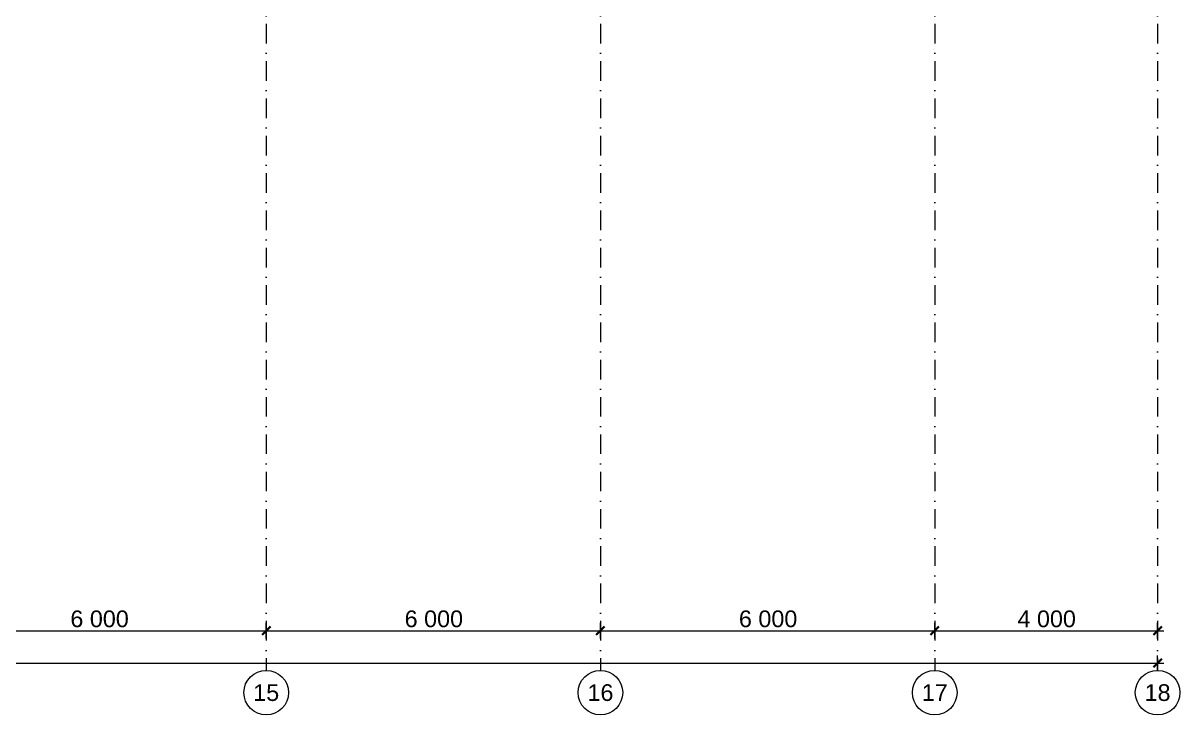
# Model space of a CAD drawing. Header units: millimetres. Extents: x -10605 to 103276, y -15987 to 52426.
# Drawn here: x 77637 to 98400, y -15987 to -3563 of the extents above; entities that cross this region are included whole.
import ezdxf
from ezdxf.enums import TextEntityAlignment as Align

# ---------------------------------------------------------------- set-up
doc = ezdxf.new("R2010")
doc.units = ezdxf.units.MM
doc.header["$MEASUREMENT"] = 0
doc.linetypes.add('Dot & Dashed', pattern=[670.277762, 352.777767, -176.388884, 0, -141.111112])
doc.layers.add('Оси', color=7, linetype='Continuous')
for name, color, linetype, lineweight in [('Оси_Ном._пера__200', 7, 'Continuous', 0), ('Оси_Ном._пера__97', 7, 'Continuous', 35), ('Оси_Ном._пера__99', 7, 'Continuous', 15)]:
    doc.layers.add(name, color=color, linetype=linetype, lineweight=lineweight)
doc.styles.add('РЎР“Р•РќР•Р\xa0РР\xa0_РЎРўРР›Р¬_1', font='arial.ttf')
doc.dimstyles.new('СГЕНЕРИР_СТИЛЬ__2', dxfattribs={"dimtxt": 300, "dimasz": 142.5, "dimexe": 0.18, "dimexo": 0.0625, "dimgap": 0.09, "dimtad": 1, "dimtih": 1, "dimtoh": 1, "dimdec": 4, "dimzin": 0, "dimdsep": 46, "dimtxsty": 'РЎР“Р•РќР•Р\xa0РР\xa0_РЎРўРР›Р¬_1', "dimblk": 'ARROWHEAD_6', "dimblk1": 'ARROWHEAD_6', "dimblk2": 'ARROWHEAD_6', "dimcen": 0.09, "dimse1": 1, "dimse2": 1, "dimadec": 0, "dimazin": 0, "dimtfac": 1, "dimtdec": 4, "dimtmove": 0, "dimatfit": 3, "dimfxl": 1, "dimtolj": 1, "dimtzin": 0, "dimarcsym": 0})

# ---------------------------------------------------------------- blocks, each defined once
blk = doc.blocks.new('Стандартный Маркер Сетки_4')
at = {"layer": 'Оси_Ном._пера__200', "color": 7, "linetype": 'Dot & Dashed', "lineweight": 0}
for p in [(0, 0), (55187, 0)]:
    blk.add_line(p, (55187, 0), dxfattribs=at)
blk.add_point((55187, 0), dxfattribs=at)
blk.add_point((55187, 0), dxfattribs=at)
at = {"layer": 'Оси_Ном._пера__99', "color": 7, "linetype": 'Continuous', "lineweight": 15}
blk.add_circle((55587, 0), 400, dxfattribs=at)
at = {"layer": 'Оси_Ном._пера__200', "color": 7, "lineweight": 0, "style": 'РЎР“Р•РќР•Р\xa0РР\xa0_РЎРўРР›Р¬_1'}
blk.add_attdef('AC_MarkerText_1', text='', height=300, rotation=90, dxfattribs=at).set_placement((55368, -69), align=Align.TOP_CENTER)
blk = doc.blocks.new('*D1110')
at = {"layer": 'Оси_Ном._пера__200', "color": 7, "linetype": 'Continuous', "lineweight": 0}
for p, q in [((0, -15199), (0, -14918)), ((98000, -15199), (98000, -14918)), ((-112, -15058), (0, -15058)), ((0, -15058), (98000, -15058)), ((98000, -15058), (98113, -15058))]:
    blk.add_line(p, q, dxfattribs=at)
at = {"layer": 'Оси_Ном._пера__97', "color": 7, "linetype": 'Continuous', "lineweight": 35}
for p, q in [((75, -14983), (-75, -15133)), ((97925, -15133), (98075, -14983))]:
    blk.add_line(p, q, dxfattribs=at)
at = {"layer": 'Оси_Ном._пера__200', "color": 7, "lineweight": 0, "insert": (48371, -14998), "char_height": 300, "attachment_point": 7, "style": 'РЎР“Р•РќР•Р\xa0РР\xa0_РЎРўРР›Р¬_1'}
blk.add_mtext('\\A1;{\\pql;\\fArial|b0|i0|c204|p0;\\W1.000000;98\xa0000}', dxfattribs=at)
blk = doc.blocks.new('ARROWHEAD_6')
at = {"color": 0, "linetype": 'Continuous', "lineweight": 0}
for p, q in [((0, 0), (-1, 0)), ((-0.5, -0.5), (0.5, 0.5))]:
    blk.add_line(p, q, dxfattribs=at)
blk = doc.blocks.new('*D1125')
at = {"layer": 'Оси_Ном._пера__200', "color": 7, "linetype": 'Continuous', "lineweight": 0}
for p, q in [((76000, -14617), (76000, -14336)), ((76000, -14476), (82000, -14476)), ((82000, -14617), (82000, -14336))]:
    blk.add_line(p, q, dxfattribs=at)
at = {"layer": 'Оси_Ном._пера__97', "color": 7, "linetype": 'Continuous', "lineweight": 35}
for p, q in [((76075, -14401), (75925, -14551)), ((82075, -14401), (81925, -14551))]:
    blk.add_line(p, q, dxfattribs=at)
at = {"layer": 'Оси_Ном._пера__200', "color": 7, "lineweight": 0, "insert": (78485, -14416), "char_height": 300, "attachment_point": 7, "style": 'РЎР“Р•РќР•Р\xa0РР\xa0_РЎРўРР›Р¬_1'}
blk.add_mtext('\\A1;{\\pql;\\fArial|b0|i0|c204|p0;\\W1.000000;6\xa0000}', dxfattribs=at)
blk = doc.blocks.new('*D1126')
at = {"layer": 'Оси_Ном._пера__200', "color": 7, "linetype": 'Continuous', "lineweight": 0}
for p, q in [((82000, -14617), (82000, -14336)), ((82000, -14476), (88000, -14476)), ((88000, -14617), (88000, -14336))]:
    blk.add_line(p, q, dxfattribs=at)
at = {"layer": 'Оси_Ном._пера__97', "color": 7, "linetype": 'Continuous', "lineweight": 35}
for p, q in [((82075, -14401), (81925, -14551)), ((88075, -14401), (87925, -14551))]:
    blk.add_line(p, q, dxfattribs=at)
at = {"layer": 'Оси_Ном._пера__200', "color": 7, "lineweight": 0, "insert": (84485, -14416), "char_height": 300, "attachment_point": 7, "style": 'РЎР“Р•РќР•Р\xa0РР\xa0_РЎРўРР›Р¬_1'}
blk.add_mtext('\\A1;{\\pql;\\fArial|b0|i0|c204|p0;\\W1.000000;6\xa0000}', dxfattribs=at)
blk = doc.blocks.new('*D1127')
at = {"layer": 'Оси_Ном._пера__200', "color": 7, "linetype": 'Continuous', "lineweight": 0}
for p, q in [((88000, -14617), (88000, -14336)), ((88000, -14476), (94000, -14476)), ((94000, -14617), (94000, -14336))]:
    blk.add_line(p, q, dxfattribs=at)
at = {"layer": 'Оси_Ном._пера__97', "color": 7, "linetype": 'Continuous', "lineweight": 35}
for p, q in [((88075, -14401), (87925, -14551)), ((94075, -14401), (93925, -14551))]:
    blk.add_line(p, q, dxfattribs=at)
at = {"layer": 'Оси_Ном._пера__200', "color": 7, "lineweight": 0, "insert": (90485, -14416), "char_height": 300, "attachment_point": 7, "style": 'РЎР“Р•РќР•Р\xa0РР\xa0_РЎРўРР›Р¬_1'}
blk.add_mtext('\\A1;{\\pql;\\fArial|b0|i0|c204|p0;\\W1.000000;6\xa0000}', dxfattribs=at)
blk = doc.blocks.new('*D1128')
at = {"layer": 'Оси_Ном._пера__200', "color": 7, "linetype": 'Continuous', "lineweight": 0}
for p, q in [((94000, -14617), (94000, -14336)), ((94000, -14476), (98000, -14476)), ((98000, -14617), (98000, -14336)), ((98000, -14476), (98113, -14476))]:
    blk.add_line(p, q, dxfattribs=at)
at = {"layer": 'Оси_Ном._пера__97', "color": 7, "linetype": 'Continuous', "lineweight": 35}
for p, q in [((94075, -14401), (93925, -14551)), ((97925, -14551), (98075, -14401))]:
    blk.add_line(p, q, dxfattribs=at)
at = {"layer": 'Оси_Ном._пера__200', "color": 7, "lineweight": 0, "insert": (95485, -14416), "char_height": 300, "attachment_point": 7, "style": 'РЎР“Р•РќР•Р\xa0РР\xa0_РЎРўРР›Р¬_1'}
blk.add_mtext('\\A1;{\\pql;\\fArial|b0|i0|c204|p0;\\W1.000000;4\xa0000}', dxfattribs=at)

msp = doc.modelspace()

# ---------------------------------------------------------------- block references
at = {"layer": 'Оси', "color": 8, "linetype": 'Continuous', "lineweight": 0, "true_color": 0x747474}
ref = msp.add_blockref('Стандартный Маркер Сетки_4', (81999.99994, 40000.00005), dxfattribs=dict(at, zscale=1000, rotation=270))
ref.add_attrib('AC_MarkerText_1', '15', dxfattribs={"layer": 'Оси_Ном._пера__200', "color": 7, "lineweight": 0, "height": 300, "rotation": 360, "style": 'РЎР“Р•РќР•Р\xa0РР\xa0_РЎРўРР›Р¬_1'}).set_placement((81999.99994, -15437.02337), align=Align.TOP_CENTER)
ref = msp.add_blockref('Стандартный Маркер Сетки_4', (88000, 40000.00005), dxfattribs=dict(at, zscale=1000, rotation=270))
ref.add_attrib('AC_MarkerText_1', '16', dxfattribs={"layer": 'Оси_Ном._пера__200', "color": 7, "lineweight": 0, "height": 300, "rotation": 360, "style": 'РЎР“Р•РќР•Р\xa0РР\xa0_РЎРўРР›Р¬_1'}).set_placement((88000, -15437.02337), align=Align.TOP_CENTER)
ref = msp.add_blockref('Стандартный Маркер Сетки_4', (94000, 40000.00005), dxfattribs=dict(at, zscale=1000, rotation=270))
ref.add_attrib('AC_MarkerText_1', '17', dxfattribs={"layer": 'Оси_Ном._пера__200', "color": 7, "lineweight": 0, "height": 300, "rotation": 360, "style": 'РЎР“Р•РќР•Р\xa0РР\xa0_РЎРўРР›Р¬_1'}).set_placement((94000, -15437.02337), align=Align.TOP_CENTER)
ref = msp.add_blockref('Стандартный Маркер Сетки_4', (98000.00007, 40000.00005), dxfattribs=dict(at, zscale=1000, rotation=270))
ref.add_attrib('AC_MarkerText_1', '18', dxfattribs={"layer": 'Оси_Ном._пера__200', "color": 7, "lineweight": 0, "height": 300, "rotation": 360, "style": 'РЎР“Р•РќР•Р\xa0РР\xa0_РЎРўРР›Р¬_1'}).set_placement((98000.00007, -15437.02337), align=Align.TOP_CENTER)

# ---------------------------------------------------------------- dimensions: what is measured, and where the dimension line sits
at = {"layer": 'Оси', "color": 7, "linetype": 'Continuous', "lineweight": 0}
for base, p1, p2, picture, middle in [((81999.99994, -14476.2642), (76000, -15587.02337), (81999.99994, -15587.02337), '*D1125', (78999.838, -14266.2642)), ((88000, -14476.2642), (81999.99994, -15587.02337), (88000, -15587.02337), '*D1126', (84999.838, -14266.2642)), ((94000, -14476.2642), (88000, -15587.02337), (94000, -15587.02337), '*D1127', (90999.83803, -14266.2642)), ((98000.00007, -14476.2642), (94000, -15587.02337), (98000.00007, -15587.02337), '*D1128', (95999.83806, -14266.2642)), ((98000.0000716933, -15058.4180221836), (0, -15587.0233678859), (98000.0000716933, -15587.0233678859), '*D1110', (48999.5830575523, -14848.4180197994))]:
    dim = msp.add_linear_dim(base=base, p1=p1, p2=p2, dimstyle='СГЕНЕРИР_СТИЛЬ__2', dxfattribs=at)
    dim.commit()
    dim.dimension.update_dxf_attribs({"geometry": picture, "text_midpoint": middle, "dimtype": 160})

doc.saveas('drawing.dxf')
